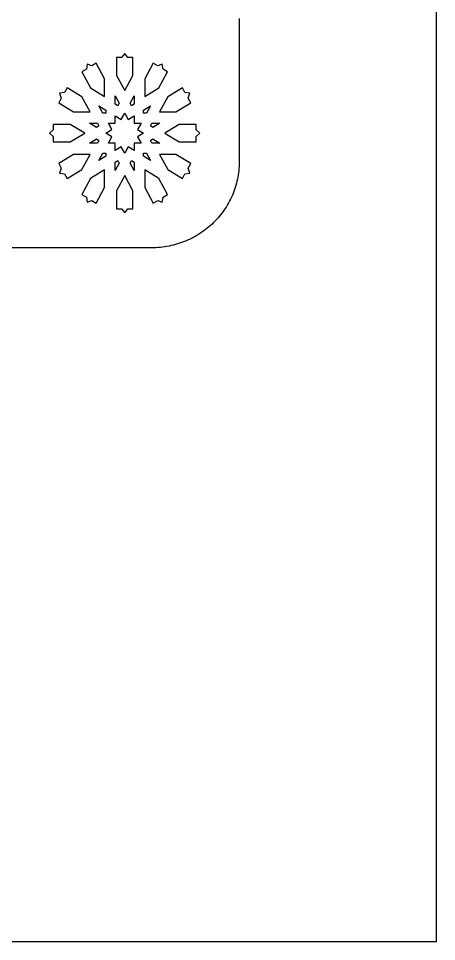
# Model space of a CAD drawing. Extents: x -372 to 372, y -358 to 358.
# Drawn here: x 245.4 to 372.5, y -357.5 to -77.1 of the extents above; entities that cross this region are included whole.
import ezdxf

# ---------------------------------------------------------------- set-up
doc = ezdxf.new("R2010")
doc.units = 0
doc.layers.add('LAYER_1', color=18, linetype='CONTINUOUS')
doc.layers.add('LAYER_2', color=4, linetype='CONTINUOUS')

msp = doc.modelspace()

# ---------------------------------------------------------------- linework, layer by layer
at = {"layer": 'LAYER_1'}
msp.add_lwpolyline([(201.64, 357.49), (-372.5, 357.49), (-372.5, -357.51), (372.5, -357.51), (372.47, 192.48, 0.412235)], format="xyb", close=True, dxfattribs=at)
for points in [[(275.17, -94.47), (277.68, -99.06), (280.18, -94.47), (280.18, -88.96), (278.61, -88.96), (277.68, -87.77), (276.75, -88.96), (275.17, -88.96)], [(266.02, -92.54), (264.64, -93.37), (267.25, -98.15), (271.58, -100.8), (271.58, -95.47), (268.99, -90.72), (267.64, -91.54), (266.26, -91)], [(287.71, -91.54), (286.36, -90.72), (283.77, -95.47), (283.77, -100.8), (288.1, -98.15), (290.71, -93.37), (289.34, -92.54), (289.09, -91)], [(262.11, -105.53), (267.14, -105.53), (264.61, -100.89), (260.14, -98.16), (259.36, -99.59), (257.89, -99.86), (258.41, -101.33), (257.62, -102.78)], [(275.58, -103.67), (274.81, -103.2), (274.81, -100.63), (276.02, -102.86)], [(279.78, -103.67), (279.33, -102.86), (280.54, -100.63), (280.54, -103.2)], [(297.74, -102.78), (296.94, -101.33), (297.46, -99.86), (296, -99.59), (295.22, -98.16), (290.75, -100.89), (288.22, -105.53), (293.24, -105.53)], [(271.06, -105.9), (269.84, -103.67), (271.94, -104.96), (271.94, -105.9)], [(284.3, -105.9), (283.41, -105.9), (283.41, -104.96), (285.51, -103.67)], [(281.59, -113.08), (282.64, -115.01), (280.54, -115.01), (280.54, -117.23), (278.73, -116.12), (277.68, -118.04), (276.63, -116.12), (274.81, -117.23), (274.81, -115.01), (272.71, -115.01), (273.76, -113.08), (271.94, -111.97), (273.76, -110.86), (272.71, -108.93), (274.81, -108.93), (274.81, -106.71), (276.63, -107.82), (277.68, -105.89), (278.73, -107.82), (280.54, -106.71), (280.54, -108.93), (282.64, -108.93), (281.59, -110.86), (283.41, -111.97)], [(255.97, -112.98), (255.97, -114.64), (261.14, -114.64), (265.52, -111.97), (261.14, -109.29), (255.97, -109.29), (255.97, -110.96), (254.82, -111.97)], [(269.08, -110.22), (266.98, -108.93), (269.4, -108.93), (269.84, -109.75)], [(286.28, -110.22), (285.51, -109.75), (285.95, -108.93), (288.38, -108.93)], [(299.38, -109.29), (294.21, -109.29), (289.84, -111.97), (294.21, -114.64), (299.38, -114.64), (299.38, -112.98), (300.53, -111.97), (299.38, -110.96)], [(269.4, -115.01), (266.98, -115.01), (269.08, -113.72), (269.84, -114.19)], [(285.95, -115.01), (285.51, -114.19), (286.28, -113.72), (288.38, -115.01)], [(257.62, -121.15), (258.41, -122.61), (257.89, -124.08), (259.36, -124.35), (260.14, -125.78), (264.61, -123.05), (267.14, -118.41), (262.11, -118.41)], [(269.84, -120.27), (271.06, -118.04), (271.94, -118.04), (271.94, -118.98)], [(274.81, -123.3), (274.81, -120.74), (275.58, -120.27), (276.02, -121.08)], [(279.33, -121.08), (279.78, -120.27), (280.54, -120.74), (280.54, -123.3)], [(283.41, -118.98), (283.41, -118.04), (284.3, -118.04), (285.51, -120.27)], [(293.24, -118.41), (288.22, -118.41), (290.75, -123.05), (295.22, -125.78), (296, -124.35), (297.46, -124.08), (296.94, -122.61), (297.74, -121.15)], [(268.99, -133.22), (271.58, -128.47), (271.58, -123.14), (267.25, -125.78), (264.64, -130.56), (266.02, -131.4), (266.26, -132.94), (267.64, -132.39)], [(289.34, -131.4), (290.71, -130.56), (288.1, -125.78), (283.77, -123.14), (283.77, -128.47), (286.36, -133.22), (287.71, -132.39), (289.09, -132.94)], [(275.17, -129.47), (275.17, -134.98), (276.75, -134.98), (277.68, -136.17), (278.61, -134.98), (280.18, -134.98), (280.18, -129.47), (277.68, -124.87)]]:
    msp.add_lwpolyline(points, close=True, dxfattribs=at)
at = {"layer": 'LAYER_2'}
msp.add_lwpolyline([(312.48, -77.13), (312.5, -120.66), (312.49, -121.34), (312.47, -122.01), (312.42, -122.67), (312.37, -123.34), (312.29, -123.99), (312.2, -124.64), (312.09, -125.29), (311.96, -125.93), (311.82, -126.57), (311.66, -127.19), (311.49, -127.82), (311.3, -128.43), (311.1, -129.05), (310.88, -129.65), (310.65, -130.25), (310.41, -130.84), (310.15, -131.42), (309.87, -131.99), (309.58, -132.56), (309.28, -133.12), (308.97, -133.67), (308.64, -134.22), (308.3, -134.75), (307.95, -135.28), (307.58, -135.79), (307.2, -136.3), (306.81, -136.8), (306.41, -137.29), (306, -137.77), (305.57, -138.24), (305.13, -138.7), (304.69, -139.14), (304.23, -139.58), (303.76, -140.01), (303.28, -140.43), (302.79, -140.83), (302.29, -141.23), (301.78, -141.61), (301.26, -141.98), (300.74, -142.34), (300.2, -142.68), (299.65, -143.02), (299.1, -143.34), (298.53, -143.65), (297.96, -143.94), (297.38, -144.22), (296.79, -144.49), (296.2, -144.75), (295.6, -144.99), (294.99, -145.21), (294.37, -145.43), (293.75, -145.63), (293.12, -145.81), (292.48, -145.98), (291.84, -146.13), (291.19, -146.27), (290.53, -146.39), (289.87, -146.5), (289.21, -146.59), (288.54, -146.67), (287.86, -146.72), (287.18, -146.77), (286.49, -146.79), (285.81, -146.8), (241.32, -146.8)], dxfattribs=at)

doc.saveas('drawing.dxf')
